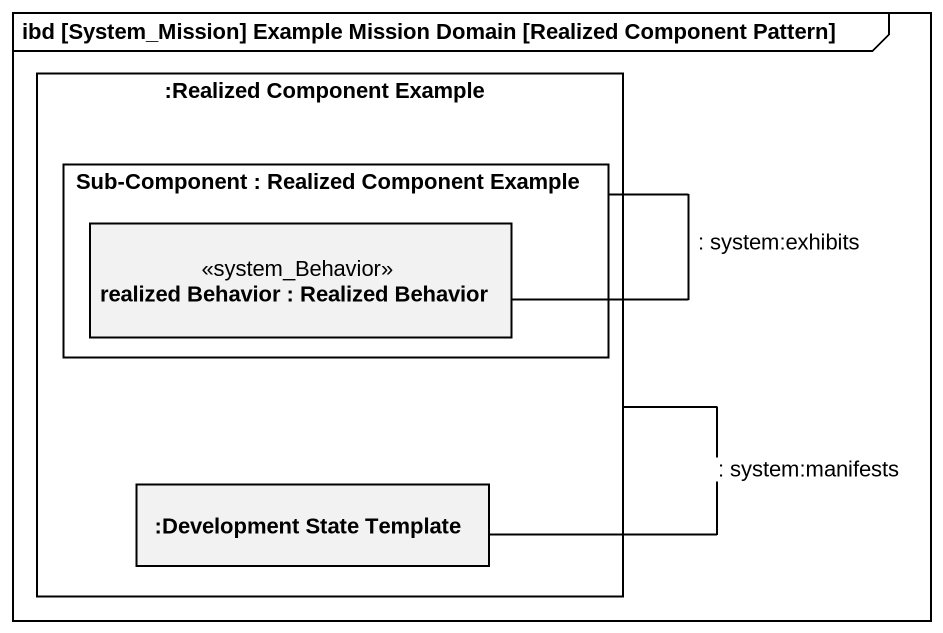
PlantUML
@startuml
mainframe ibd [System_Mission] Example Mission Domain [Realized Component Pattern]
rectangle ":Realized Component Example" as Realized_Component_Example {
  rectangle "Sub-Component : Realized Component Example" as Sub_Component {
    rectangle "realized Behavior : Realized Behavior" as realized_Behavior <<system_Behavior>>
  }
  rectangle ":Development State Template" as Development_State_Template
}
Realized_Component_Example -- Development_State_Template : : system:manifests
Sub_Component -left- realized_Behavior : : system:exhibits
@enduml
